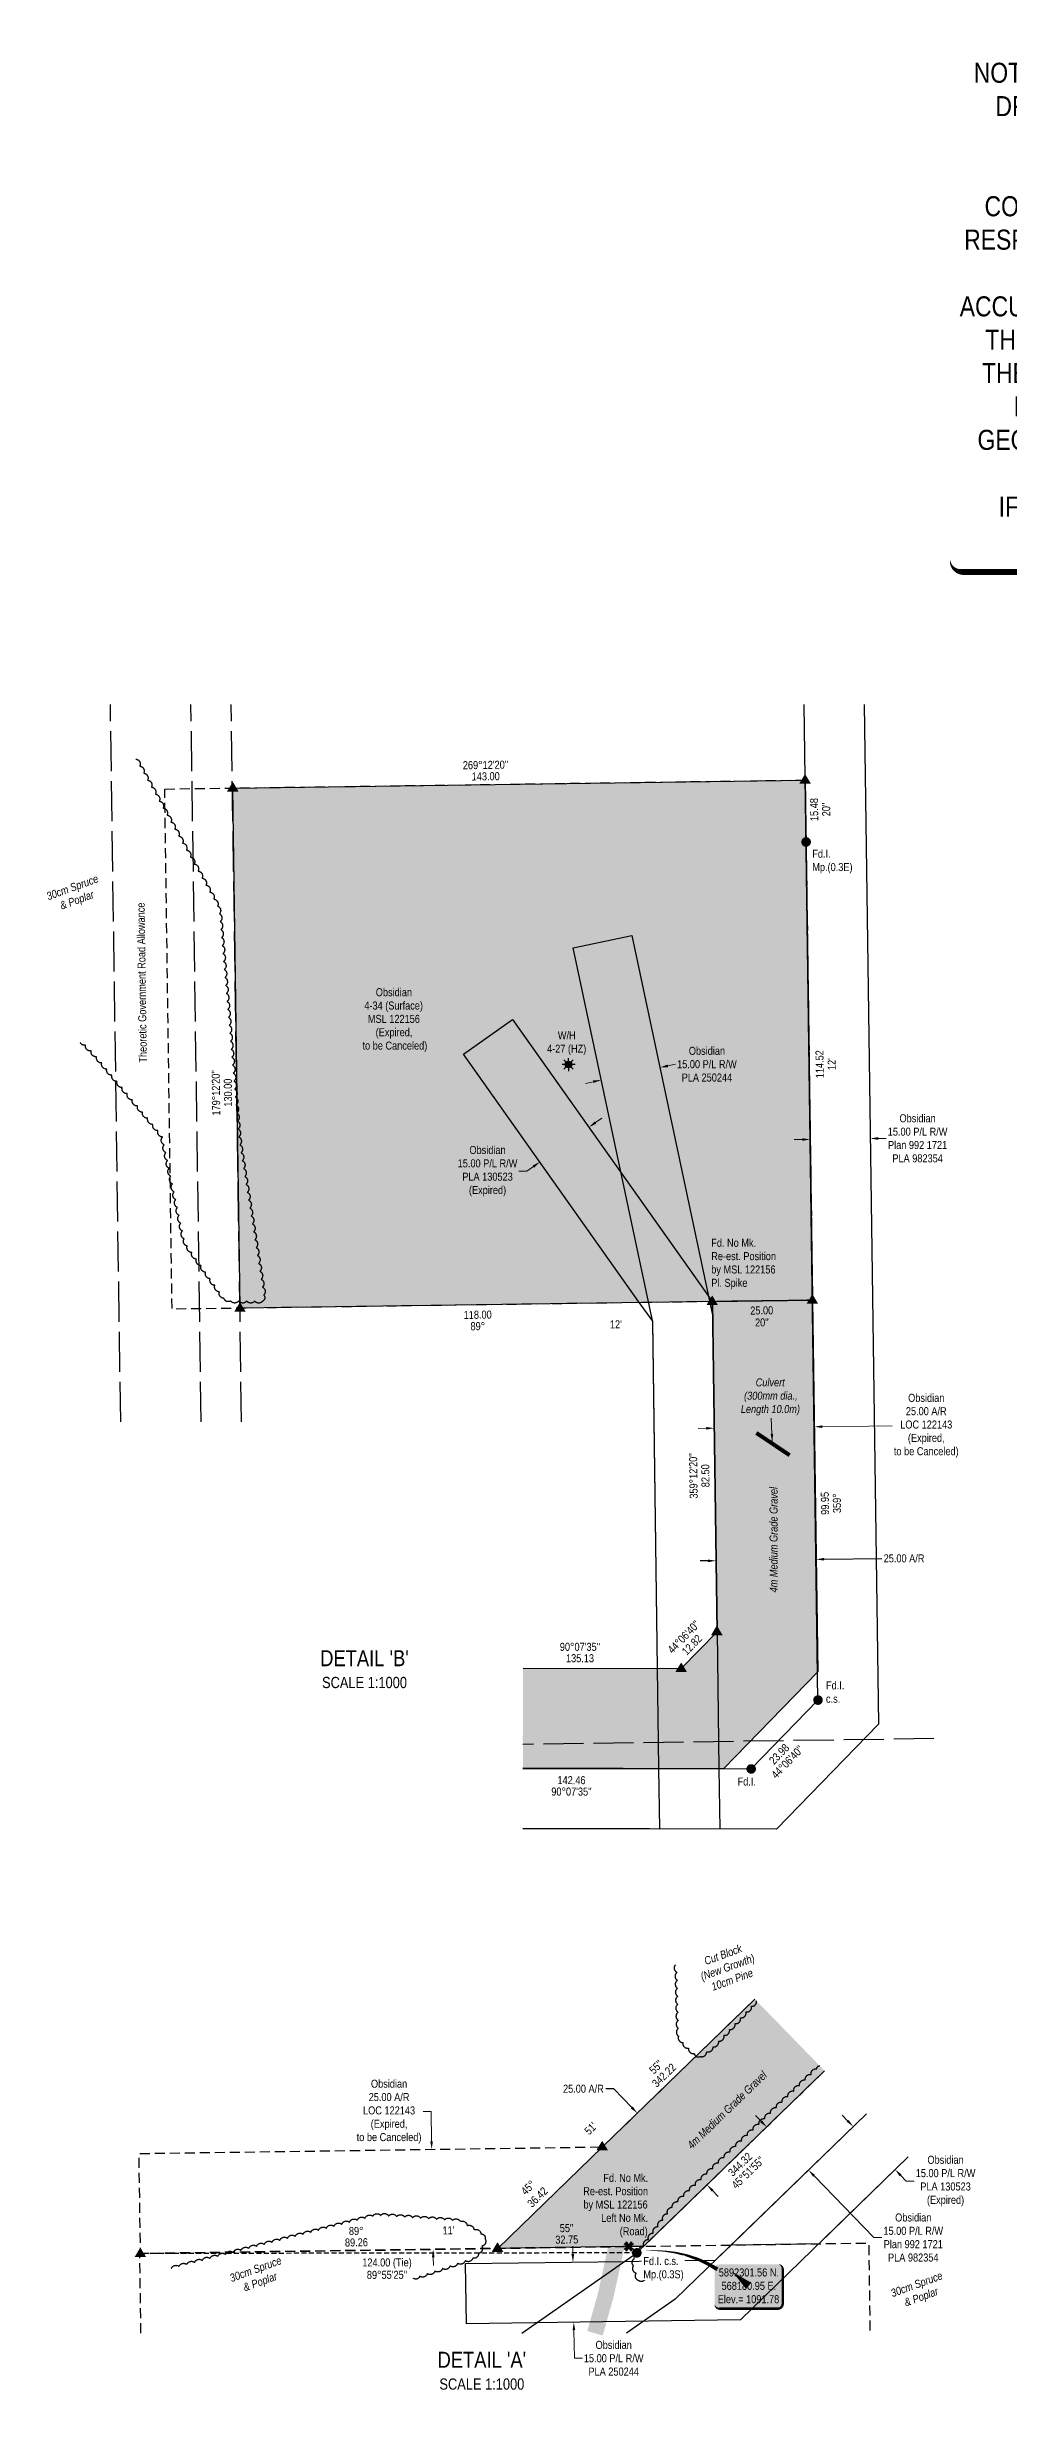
# Model space of a CAD drawing. Extents: x 566267 to 569350, y 5891344 to 5894279.
# Drawn here: x 566267 to 567468, y 5891344 to 5894279 of the extents above; entities that cross this region are included whole.
import ezdxf
from ezdxf.enums import TextEntityAlignment as Align

# ---------------------------------------------------------------- set-up
doc = ezdxf.new("R2010")
doc.units = 0
doc.header["$LTSCALE"] = 5
doc.header["$PDSIZE"] = 0.5
for name, pattern in [('0', [1, 1, 0]), ('foc-ACCESSROAD', [3.75, 2.5, -1.25]), ('foc-TIELINE', [1.875, 1.25, -0.625]), ('foc-UNSURVEYED', [12.5, 10, -2.5])]:
    doc.linetypes.add(name, pattern=pattern)
doc.layers.get('Defpoints').update_dxf_attribs({"color": 9})
for name, color, linetype, lineweight in [('AS-GENERAL', 48, 'Continuous', 18), ('C-AR-T', 13, 'Continuous', 9), ('C-RW-T', 13, 'Continuous', 9), ('C-WS-T', 13, 'Continuous', 9), ('T-TEXT', 48, 'Continuous', 18)]:
    doc.layers.add(name, color=color, linetype=linetype, lineweight=lineweight)
for name, color, linetype in [('AS-ROADS', 254, 'Continuous'), ('C-AR', 13, 'foc-ACCESSROAD'), ('C-RW', 13, 'Continuous'), ('C-WS', 13, 'foc-ACCESSROAD'), ('C-WS-S', 8, 'Continuous'), ('DETAIL-T', 7, 'Continuous'), ('L-BD', 7, 'Continuous'), ('L-BD1', 253, 'Continuous'), ('L-MON', 1, 'Continuous'), ('L-ROAD-T', 7, 'Continuous'), ('L-TIE', 7, 'foc-TIELINE'), ('L-USEC', 7, 'foc-UNSURVEYED'), ('P-PROPOSED', 10, 'Continuous'), ('P-PROPOSED-H', 21, 'Continuous'), ('P-TXT', 4, 'Continuous'), ('T-BUSH', 110, '0'), ('T-BUSH-T', 110, 'Continuous')]:
    doc.layers.add(name, color=color, linetype=linetype)
doc.layers.add('DISCLAIMER', color=7, linetype='Continuous', plot=False)
doc.styles.add('80', font='ARIALN.TTF', dxfattribs={"height": 10})
doc.styles.add('80CG', font='ARIALN.TTF', dxfattribs={"height": 10})
doc.styles.add('80L', font='ARIALN.TTF', dxfattribs={"height": 10})
doc.styles.add('80LS', font='ARIALNI.TTF', dxfattribs={"height": 10})
doc.dimstyles.new('Compass 5 000', dxfattribs={"dimscale": 5, "dimtxt": 9, "dimasz": 2, "dimexe": 0.2, "dimexo": 0.0625, "dimgap": 0.5, "dimtad": 0, "dimtih": 1, "dimtoh": 1, "dimzin": 0, "dimdsep": 46, "dimtxsty": '80CG', "dimcen": 0.1, "dimse1": 1, "dimse2": 1, "dimclrd": 256, "dimclrt": 256, "dimaunit": 1, "dimadec": 4, "dimazin": 0, "dimtfac": 0.06, "dimtofl": 0, "dimtmove": 0, "dimatfit": 1, "dimfxl": 0.2, "dimtolj": 1, "dimtzin": 0, "dimlwd": -1, "dimarcsym": 0})

# ---------------------------------------------------------------- blocks, each defined once
blk = doc.blocks.new('*U434')
h = blk.add_hatch(color=254)
edge = h.paths.add_edge_path()
edge.add_line((-36.5, -28.5), (36.5, -28.5))
edge.add_arc((36.5, -22.5), 6, 270, 360)
edge.add_line((42.5, -22.5), (42.5, 21))
edge.add_arc((36.5, 21), 6, 0, 90)
edge.add_line((36.5, 27), (-36.5, 27))
edge.add_arc((-36.5, 21), 6, 90, 180)
edge.add_line((-42.5, 21), (-42.5, -22.5))
edge.add_arc((-36.5, -22.5), 6, 180, 270)
at = {"color": 1, "flags": 128}
blk.add_lwpolyline([(-36.5, -28.5, 3, 3, 0), (36.5, -28.5, 3, 3, 0.414214), (42.5, -22.5, 3, 3, 0), (42.5, 21, 3, 0, 0.414214), (36.5, 27, 0, 0, 0), (-36.5, 27, 0, 0, 0.414214), (-42.5, 21, 0, 0, 0), (-42.5, -22.5, 0, 3, 0.414214)], format="xyseb", close=True, dxfattribs=at)
blk.add_lwpolyline([(-20.1, 17.4, 0, 10, 0), (0, 0, 5, 5, 0)], format="xyseb", dxfattribs=at)
at = {"color": 1, "style": '80'}
blk.add_attdef('ENTER_TEXT_001', (-36, -5), '', height=10, dxfattribs=at)
blk = doc.blocks.new('TRIA')
blk.add_hatch(color=255).paths.add_polyline_path([(-0.04, 1.52), (-1.47, -0.87), (1.39, -0.87)])
blk = doc.blocks.new('TRIAA')
blk.add_blockref('TRIA', (0, 0))
blk = doc.blocks.new('TRIB')
at = {"color": 1}
blk.add_lwpolyline([(-1.12, -0.67), (-0.04, 1.13), (1.04, -0.67)], close=True, dxfattribs=at)
blk = doc.blocks.new('TRIBB')
blk.add_blockref('TRIB', (0, 0))
blk = doc.blocks.new('TRICC')
for name in ['TRIAA', 'TRIBB']:
    blk.add_blockref(name, (0, 0))
blk = doc.blocks.new('plspike')
blk.add_blockref('TRICC', (0, 0))
blk = doc.blocks.new('STRIA')
blk.add_hatch(color=255).paths.add_polyline_path([(-0.04, 1.52), (-1.47, -0.87), (1.39, -0.87)])
blk = doc.blocks.new('STRIAA')
blk.add_blockref('STRIA', (0, 0))
blk = doc.blocks.new('STRIB')
at = {"color": 1}
blk.add_solid([(-1.12, -0.67), (-0.04, 1.13), (1.04, -0.67)], dxfattribs=at)
blk = doc.blocks.new('STRIBB')
blk.add_blockref('STRIB', (0, 0))
blk = doc.blocks.new('STRICC')
for name in ['STRIAA', 'STRIBB']:
    blk.add_blockref(name, (0, 0))
blk = doc.blocks.new('fdspike')
blk.add_blockref('STRICC', (0, 0))
blk = doc.blocks.new('TEMP')
h = blk.add_hatch(color=255)
h.dxf.hatch_style = 1
h.paths.add_polyline_path([(0, 0.25), (-0.67, 1.15), (-0.67, 0.67), (-1.15, 0.67), (-0.25, 0), (-1.15, -0.67), (-0.67, -0.67), (-0.67, -1.15), (0, -0.25), (0.67, -1.15), (0.67, -0.67), (1.15, -0.67), (0.25, 0), (1.15, 0.67), (0.67, 0.67), (0.67, 1.15)])
h.paths.add_polyline_path([(0.57, 0.85), (0.57, 0.57), (0.85, 0.57), (0.08, 0), (0.85, -0.57), (0.57, -0.57), (0.57, -0.85), (0, -0.08), (-0.57, -0.85), (-0.57, -0.57), (-0.85, -0.57), (-0.08, 0), (-0.85, 0.57), (-0.57, 0.57), (-0.57, 0.85), (0, 0.08)], flags=16)
h = blk.add_hatch(color=1)
h.dxf.hatch_style = 1
h.paths.add_polyline_path([(0, 0.08), (-0.57, 0.85), (-0.57, 0.57), (-0.85, 0.57), (-0.08, 0), (-0.85, -0.57), (-0.57, -0.57), (-0.57, -0.85), (0, -0.08), (0.57, -0.85), (0.57, -0.57), (0.85, -0.57), (0.08, 0), (0.85, 0.57), (0.57, 0.57), (0.57, 0.85)])
at = {"color": 1}
for p, q in [((-0.08, 0), (0.08, 0)), ((0, 0.08), (0, -0.08))]:
    blk.add_line(p, q, dxfattribs=at)
at = {"color": 255, "flags": 128}
blk.add_lwpolyline([(-0.25, 0), (-1.15, 0.67), (-0.67, 0.67), (-0.67, 1.15), (0, 0.25), (0.67, 1.15), (0.67, 0.67), (1.15, 0.67), (0.25, 0), (1.15, -0.67), (0.67, -0.67), (0.67, -1.15), (0, -0.25), (-0.67, -1.15), (-0.67, -0.67), (-1.15, -0.67)], close=True, dxfattribs=at)
at = {"color": 1, "flags": 128}
blk.add_lwpolyline([(-0.08, 0), (-0.85, 0.57), (-0.57, 0.57), (-0.57, 0.85), (0, 0.08), (0.57, 0.85), (0.57, 0.57), (0.85, 0.57), (0.08, 0), (0.85, -0.57), (0.57, -0.57), (0.57, -0.85), (0, -0.08), (-0.57, -0.85), (-0.57, -0.57), (-0.85, -0.57)], close=True, dxfattribs=at)
blk = doc.blocks.new('fdia')
at = {"color": 255, "const_width": 1}
blk.add_lwpolyline([(-0.5, 0, 1), (0.5, 0, 1)], format="xyb", close=True, dxfattribs=at)
blk = doc.blocks.new('Fdiaa')
blk.add_blockref('fdia', (0, 0))
blk = doc.blocks.new('fdib')
at = {"color": 1, "const_width": 1.6}
blk.add_lwpolyline([(-0.4, 0, 1), (0.4, 0, 1)], format="xyb", close=True, dxfattribs=at)
at = {"color": 1}
blk.add_circle((0, 0), 0.8, dxfattribs=at)
blk = doc.blocks.new('Fdibb')
blk.add_blockref('fdib', (0, 0))
blk = doc.blocks.new('fdicc')
for name in ['Fdibb', 'Fdiaa']:
    blk.add_blockref(name, (0, 0))
blk = doc.blocks.new('FDI')
blk.add_blockref('fdicc', (0, 0))
blk = doc.blocks.new('*D439')
at = {"layer": 'C-RW-T', "transparency": 16777216}
for p, q in [((567158.1, 5891688.6), (567151.1, 5891695.8)), ((567224.2, 5891620.5), (567299, 5891543.4)), ((567299, 5891543.4), (567309, 5891543.4))]:
    blk.add_line(p, q, dxfattribs=at)
for points in [[(567159.3, 5891689.8), (567156.9, 5891687.4), (567165.1, 5891681.4)], [(567225.4, 5891621.6), (567223, 5891619.3), (567217.3, 5891627.7)]]:
    blk.add_solid(points, dxfattribs=at)
at = {"layer": 'Defpoints', "color": 0, "transparency": 16777216}
for p in [(567164.4, 5891680.7), (567216.5, 5891627), (567217.3, 5891627.7)]:
    blk.add_point(p, dxfattribs=at)
at = {"layer": 'C-RW-T', "transparency": 16777216, "insert": (567348.1, 5891543.4), "char_height": 10, "attachment_point": 5, "style": '80CG'}
blk.add_mtext('\\A1;Obsidian\\P15.00 P/L R/W\\PPlan 992 1721\\PPLA 982354', dxfattribs=at)
blk = doc.blocks.new('GAS')
h = blk.add_hatch(color=255)
h.dxf.hatch_style = 1
edge = h.paths.add_edge_path()
edge.add_arc((0, 0), 0.9, 0, 360)
for p, q in [((-0.81, 0), (-1.62, 0)), ((-0.57, 0.57), (-1.14, 1.14)), ((0, 0.81), (0, 1.62)), ((0.57, 0.57), (1.14, 1.14)), ((1.62, 0), (0.81, 0)), ((-0.57, -0.57), (-1.14, -1.14)), ((0, -0.81), (0, -1.62)), ((1.14, -1.14), (0.57, -0.57))]:
    blk.add_line(p, q)
blk.add_circle((0, 0), 0.8)
blk = doc.blocks.new('*D440')
at = {"layer": 'Defpoints', "color": 0, "transparency": 16777216}
for p in [(567100.3, 5892507.3), (567225.1, 5892509), (567226.7, 5892390.4)]:
    blk.add_point(p, dxfattribs=at)
at = {"layer": 'P-TXT', "transparency": 16777216}
for p, q in [((567091.9, 5892388.6), (567081.9, 5892388.4)), ((567236.7, 5892390.6), (567308.9, 5892391.6))]:
    blk.add_line(p, q, dxfattribs=at)
for points in [[(567091.9, 5892390.2), (567091.9, 5892386.9), (567101.9, 5892388.7)], [(567236.7, 5892392.2), (567236.7, 5892388.9), (567226.7, 5892390.4)]]:
    blk.add_solid(points, dxfattribs=at)
at = {"layer": 'P-TXT', "transparency": 16777216, "insert": (567336.6, 5892391.6), "char_height": 10, "attachment_point": 5, "style": '80CG'}
blk.add_mtext('\\A1;25.00 A/R', dxfattribs=at)
blk = doc.blocks.new('*D442')
at = {"layer": 'C-RW-T', "transparency": 16777216}
for p, q in [((567209.5, 5892914.8), (567199.5, 5892914.6)), ((567304.4, 5892916.1), (567314.4, 5892916.2))]:
    blk.add_line(p, q, dxfattribs=at)
for points in [[(567209.4, 5892916.4), (567209.5, 5892913.1), (567219.5, 5892914.9)], [(567304.4, 5892917.8), (567304.4, 5892914.4), (567294.4, 5892916)]]:
    blk.add_solid(points, dxfattribs=at)
at = {"layer": 'Defpoints', "color": 0, "transparency": 16777216}
for p in [(567294.4, 5892916), (567220.4, 5892848.8), (567295.3, 5892849.8)]:
    blk.add_point(p, dxfattribs=at)
at = {"layer": 'C-RW-T', "transparency": 16777216, "insert": (567353.5, 5892916.2), "char_height": 10, "attachment_point": 5, "style": '80CG'}
blk.add_mtext('\\A1;Obsidian\\P15.00 P/L R/W\\PPlan 992 1721\\PPLA 982354', dxfattribs=at)
blk = doc.blocks.new('*D455')
at = {"layer": 'C-AR-T', "transparency": 16777216}
for p, q in [((567089.6, 5892554.1), (567079.6, 5892554)), ((567234.5, 5892556.1), (567321.8, 5892557.3))]:
    blk.add_line(p, q, dxfattribs=at)
for points in [[(567089.6, 5892555.8), (567089.6, 5892552.4), (567099.6, 5892554.2)], [(567234.5, 5892557.8), (567234.5, 5892554.5), (567224.5, 5892556)]]:
    blk.add_solid(points, dxfattribs=at)
at = {"layer": 'Defpoints', "color": 0, "transparency": 16777216}
for p in [(567224.5, 5892556), (567101.4, 5892421.8), (567226.4, 5892423.5)]:
    blk.add_point(p, dxfattribs=at)
at = {"layer": 'C-AR-T', "transparency": 16777216, "insert": (567364.3, 5892557.3), "char_height": 10, "attachment_point": 5, "style": '80CG'}
blk.add_mtext('\\A1;Obsidian\\P25.00 A/R\\PLOC 122143\\P(Expired, \\Pto be Canceled)', dxfattribs=at)
blk = doc.blocks.new('*D456')
at = {"layer": 'Defpoints', "color": 0, "transparency": 16777216}
for p in [(567002.2, 5891697.5), (567090.6, 5891609.2), (567089.2, 5891607.8)]:
    blk.add_point(p, dxfattribs=at)
at = {"layer": 'P-TXT', "transparency": 16777216}
for p, q in [((566974.1, 5891729.2), (566964.1, 5891729.2)), ((566996.6, 5891706), (566974.1, 5891729.2)), ((567097.6, 5891602), (567104.5, 5891594.8))]:
    blk.add_line(p, q, dxfattribs=at)
for points in [[(566997.8, 5891707.2), (566995.4, 5891704.8), (567003.6, 5891698.8)], [(567098.8, 5891603.1), (567096.4, 5891600.8), (567090.6, 5891609.2)]]:
    blk.add_solid(points, dxfattribs=at)
at = {"layer": 'P-TXT', "transparency": 16777216, "insert": (566936.3, 5891729.2), "char_height": 10, "attachment_point": 5, "style": '80CG'}
blk.add_mtext('\\A1;25.00 A/R', dxfattribs=at)
blk = doc.blocks.new('*D457')
at = {"layer": 'C-AR-T', "transparency": 16777216}
for p, q in [((566746.2, 5891700.7), (566736.2, 5891700.7)), ((566746.7, 5891663.6), (566746.2, 5891700.7)), ((566748.8, 5891518.7), (566749, 5891508.7))]:
    blk.add_line(p, q, dxfattribs=at)
for points in [[(566748.4, 5891663.6), (566745.1, 5891663.6), (566746.9, 5891653.6)], [(566750.5, 5891518.7), (566747.2, 5891518.7), (566748.7, 5891528.7)]]:
    blk.add_solid(points, dxfattribs=at)
at = {"layer": 'Defpoints', "color": 0, "transparency": 16777216}
for p in [(566651.1, 5891652.2), (566652.9, 5891527.3), (566748.7, 5891528.7)]:
    blk.add_point(p, dxfattribs=at)
at = {"layer": 'C-AR-T', "transparency": 16777216, "insert": (566693.7, 5891700.7), "char_height": 10, "attachment_point": 5, "style": '80CG'}
blk.add_mtext('\\A1;Obsidian\\P25.00 A/R\\PLOC 122143\\P(Expired, \\Pto be Canceled)', dxfattribs=at)
blk = doc.blocks.new('*D460')
at = {"layer": 'C-RW-T', "transparency": 16777216}
for p, q in [((567266.2, 5891689.1), (567259.3, 5891696.3)), ((567332.3, 5891621.2), (567339.3, 5891614)), ((567339.3, 5891614), (567349.3, 5891614))]:
    blk.add_line(p, q, dxfattribs=at)
for points in [[(567267.4, 5891690.3), (567265, 5891688), (567273.2, 5891682)], [(567333.5, 5891622.3), (567331.1, 5891620), (567325.4, 5891628.3)]]:
    blk.add_solid(points, dxfattribs=at)
at = {"layer": 'Defpoints', "color": 0, "transparency": 16777216}
for p in [(567254.6, 5891663.9), (567306.8, 5891610.2), (567325.4, 5891628.3)]:
    blk.add_point(p, dxfattribs=at)
at = {"layer": 'C-RW-T', "transparency": 16777216, "insert": (567388.4, 5891614), "char_height": 10, "attachment_point": 5, "style": '80CG'}
blk.add_mtext('\\A1;Obsidian\\P15.00 P/L R/W\\PPLA 130523\\P(Expired)', dxfattribs=at)
blk = doc.blocks.new('*D466')
at = {"layer": 'C-RW-T', "transparency": 16777216}
for p, q in [((566951.4, 5892935.9), (566959.5, 5892941.6)), ((566865.7, 5892875.2), (566855.7, 5892875.2)), ((566873.8, 5892881), (566865.7, 5892875.2))]:
    blk.add_line(p, q, dxfattribs=at)
for points in [[(566950.4, 5892937.2), (566952.3, 5892934.5), (566943.2, 5892930.1)], [(566872.9, 5892882.3), (566874.8, 5892879.6), (566882, 5892886.8)]]:
    blk.add_solid(points, dxfattribs=at)
at = {"layer": 'Defpoints', "color": 0, "transparency": 16777216}
for p in [(566951.5, 5892918.3), (566882, 5892886.8), (566890.3, 5892875)]:
    blk.add_point(p, dxfattribs=at)
at = {"layer": 'C-RW-T', "transparency": 16777216, "insert": (566816.6, 5892875.2), "char_height": 10, "attachment_point": 5, "style": '80CG'}
blk.add_mtext('\\A1;Obsidian\\P15.00 P/L R/W\\PPLA 130523\\P(Expired)', dxfattribs=at)
blk = doc.blocks.new('*D467')
at = {"layer": 'C-RW-T', "transparency": 16777216}
for p, q in [((567041.6, 5893006.8), (567051.4, 5893008.8)), ((566948.7, 5892987), (566938.9, 5892984.9))]:
    blk.add_line(p, q, dxfattribs=at)
for points in [[(566948.3, 5892988.6), (566949, 5892985.4), (566958.5, 5892989.1)], [(567041.3, 5893008.4), (567042, 5893005.1), (567031.8, 5893004.7)]]:
    blk.add_solid(points, dxfattribs=at)
at = {"layer": 'Defpoints', "color": 0, "transparency": 16777216}
for p in [(566958.6, 5892988.4), (567031.8, 5893004.7), (567032, 5893004.1)]:
    blk.add_point(p, dxfattribs=at)
at = {"layer": 'C-RW-T', "transparency": 16777216, "insert": (567090.5, 5893008.8), "char_height": 10, "attachment_point": 5, "style": '80CG'}
blk.add_mtext('\\A1;Obsidian\\P15.00 P/L R/W\\PPLA 250244', dxfattribs=at)
blk = doc.blocks.new('*D468')
at = {"layer": 'C-RW-T', "transparency": 16777216}
for p, q in [((566923.1, 5891522.7), (566923, 5891532.7)), ((566924.5, 5891427.8), (566925, 5891392.6)), ((566925, 5891392.6), (566935, 5891392.6))]:
    blk.add_line(p, q, dxfattribs=at)
for points in [[(566924.8, 5891522.8), (566921.4, 5891522.7), (566923.3, 5891512.7)], [(566926.1, 5891427.8), (566922.8, 5891427.7), (566924.3, 5891437.8)]]:
    blk.add_solid(points, dxfattribs=at)
at = {"layer": 'Defpoints', "color": 0, "transparency": 16777216}
for p in [(566936, 5891512.9), (566924.3, 5891437.8), (566937.1, 5891437.9)]:
    blk.add_point(p, dxfattribs=at)
at = {"layer": 'C-RW-T', "transparency": 16777216, "insert": (566974.1, 5891392.6), "char_height": 10, "attachment_point": 5, "style": '80CG'}
blk.add_mtext('\\A1;Obsidian\\P15.00 P/L R/W\\PPLA 250244', dxfattribs=at)
blk = doc.blocks.new('Disclaimer_Legal')
at = {"layer": 'DISCLAIMER', "color": 254, "flags": 128}
blk.add_lwpolyline([(-3613, -1105, 37.5, 37.5, 0), (4096, -1105, 37.5, 37.5, 0.414214), (4171, -1030, 37.5, 37.5, 0), (4171, 2079, 37.5, 0, 0.414214), (4096, 2154, 0, 0, 0), (-3613, 2154, 0, 0, 0.414214), (-3688, 2079, 0, 0, 0), (-3688, -1030, 0, 37.5, 0.414214)], format="xyseb", close=True, dxfattribs=at)
at = {"layer": 'DISCLAIMER', "color": 254, "insert": (242, 534), "char_height": 125, "width": 7717.57, "attachment_point": 5, "style": '80'}
blk.add_mtext('NOTICE TO THE CORPORATION, PERSON &/OR PERSONS REGARDING THIS COMPUTER AIDED DESIGN AND DRAFTING (CADD) FILES. ACCEPTANCE OF THE CADD DATA IS BASED ON THE FOLLOWING DISCLAIMER WHICH COVERS ALL CADD DATA RECIEVED FROM COMPASS GEOMATICS LTD.\\P{\\fArial Narrow|b1|i0|c0|p34;DISCLAIMER}\\PCOMPASS GEOMATICS LTD. MAKES NO REPRESENTATION OR WARRANTIES, EXPRESS OR IMPLIED, WITH RESPECT TO THE REUSE OF THE DATA PROVIDED HEREWITH, REGARDLESS OF ITS FORMAT OR THE MEANS OF ITS TRANSMISSION. THERE IS NO GUARANTEE OR REPRESENTATION TO THE USER AS TO THE ACCURACY, CURRENCY, SUITABILITY OR RELIABILITY OF THIS DATA FOR ANY PURPOSE. THE USER ACCEPTS THE DATA "AS IS", AND ASSUMES ALL RISKS ASSOCIATED WITH ITS USE. BY ACCEPTANCE OF THIS DATA, THE USER AGREES NOT TO TRANSMIT THIS DATA OR PROVIDE ACCESS OR ANY PART OF IT TO ANOTHER PARTY UNLESS THE USER SHALL INCLUDE WITH THE DATA A COPY OF THIS DISCLAIMER. COMPASS GEOMATICS LTD. ASSUMES NO RESPONSIBILITY FOR ACTUAL OR CONSEQUENTIAL DAMAGE AS A RESULT OF ANY USER\'S RELIANCE ON THIS DATA. THIS CADD FILE IS FOR ILLUSTRATION PURPOSES ONLY.\\PIF YOU REQUIRE MORE ACCURATE INFORMATION, PLEASE CONTACT DARCI ANGLEHART AT COMPASS GEOMATICS LTD. VIA EMAIL: darci.anglehart@compassgeomatics.ca OR CELL: 506-961-7292', dxfattribs=at)

msp = doc.modelspace()

# ---------------------------------------------------------------- hatches: boundary and pattern name
at = {"layer": 'P-PROPOSED-H'}
h = msp.add_hatch(color=256, dxfattribs=at)
h.dxf.hatch_style = 1
h.paths.add_polyline_path([(567213.227, 5893363.74), (567222.347, 5892714.11), (566507.782, 5892704.087), (566498.662, 5893353.717)])
h = msp.add_hatch(color=256, dxfattribs=at)
h.dxf.hatch_style = 1
h.paths.add_polyline_path([(566860.998, 5892254.4), (566860.722, 5892129.464), (567111.286, 5892129), (567228.786, 5892250.121), (567222.321, 5892714.006), (567097.397, 5892712.265), (567103.142, 5892300.035), (567058.517, 5892254.035)])
h = msp.add_hatch(color=256, dxfattribs=at)
h.dxf.hatch_style = 1
h.paths.add_polyline_path([(566960.073, 5891656.588), (566829.398, 5891529.873), (567011.6, 5891532.5), (567237.406, 5891751.613), (567150.309, 5891841.185)])

# ---------------------------------------------------------------- linework, layer by layer
at = {"layer": 'AS-GENERAL', "const_width": 5, "flags": 128}
msp.add_lwpolyline([(567152.247, 5892548.28), (567193.767, 5892520.465)], dxfattribs=at)
at = {"layer": 'AS-ROADS', "const_width": 19.99, "flags": 128}
for points in [[(567146.337, 5892813.74), (567171.167, 5892693.89), (567174.267, 5892512.195), (567175.882, 5892379.07), (567147.972, 5892247.52), (567102.807, 5892203.98), (567057.442, 5892186.08), (566894.612, 5892171.735), (566860.818, 5892172.97)], [(567202.678, 5891787.328), (567089.768, 5891676.433), (566998.923, 5891577.073), (566978.053, 5891534.488), (566963.788, 5891469.803), (566950.775, 5891423.832)]]:
    msp.add_lwpolyline(points, dxfattribs=at)
at = {"layer": 'C-AR', "flags": 128}
msp.add_lwpolyline([(567237.406, 5891751.613), (567011.6, 5891532.5), (566383.363, 5891523.443), (566381.562, 5891648.366), (566960.073, 5891656.588), (567150.309, 5891841.185)], dxfattribs=at)
at = {"layer": 'C-RW', "flags": 128}
for points in [[(567286.908, 5893457.966), (567304.545, 5892184.729), (567177.418, 5892053.593), (566860.555, 5892054.294)], [(566860.721, 5892129.255), (567145.752, 5892128.625), (567229.162, 5892214.665), (567211.939, 5893457.966)], [(566859.234, 5891423.832), (567003.043, 5891524.263), (567237.386, 5891751.634)], [(567289.645, 5891697.891), (567050.911, 5891466.26), (566990.158, 5891423.832)]]:
    msp.add_lwpolyline(points, dxfattribs=at)
at = {"layer": 'C-RW'}
for points in [[(567031.603, 5892053.915), (567030.554, 5892129.15), (567030.102, 5892161.589), (567028.813, 5892254.09), (567022.783, 5892686.791), (566923.357, 5893154.106), (566996.717, 5893169.705), (567097.63, 5892695.492), (567103.142, 5892300.035), (567105.056, 5892162.704), (567105.529, 5892128.714), (567106.574, 5892053.749)], [(566860.555, 5892054.294), (567031.603, 5892053.915), (567030.554, 5892129.15), (567030.102, 5892161.589), (567028.813, 5892254.09), (567022.769, 5892687.769), (567005.271, 5892712.495), (566786.75, 5893021.368), (566847.981, 5893064.686), (567097.398, 5892712.14), (567103.142, 5892300.035), (567105.056, 5892162.704), (567105.529, 5892128.714), (567106.574, 5892053.749)], [(567341.779, 5891644.276), (567132.363, 5891440.645), (566988.825, 5891438.676), (566790.293, 5891435.844), (566789.223, 5891510.836), (566789.223, 5891510.836), (566987.792, 5891513.669), (567023.695, 5891514.164), (567101.387, 5891515.235), (567122.274, 5891535.5), (567289.645, 5891697.891)], [(567341.779, 5891644.276), (567230.066, 5891535.649), (567120.804, 5891534.074), (567122.274, 5891535.5), (567289.645, 5891697.891)]]:
    msp.add_lwpolyline(points, dxfattribs=at)
at = {"layer": 'C-WS', "flags": 128}
msp.add_lwpolyline([(566413.687, 5893352.525), (567213.227, 5893363.74), (567222.347, 5892714.11), (566422.772, 5892702.85)], close=True, dxfattribs=at)
msp.add_lwpolyline([(566383.883, 5891423.832), (566382.496, 5891523.431), (567292.452, 5891536.548), (567294.016, 5891423.832)], dxfattribs=at)
at = {"layer": 'L-BD', "flags": 128}
msp.add_lwpolyline([(567009.377, 5891526.415, 0, 4.997, -0.16806887), (567103.602, 5891503.739, 0, 0, 0)], format="xyseb", dxfattribs=at)
at = {"layer": 'L-TIE', "flags": 128}
msp.add_lwpolyline([(567003.043, 5891524.263), (566383.363, 5891523.443)], dxfattribs=at)
at = {"layer": 'L-USEC'}
for p, q in [((566358.648, 5892562.27), (566345.832, 5893457.966)), ((566459.191, 5892562.27), (566446.374, 5893457.966)), ((566509.462, 5892562.27), (566496.646, 5893457.966)), ((567373.763, 5892166.517), (566860.787, 5892159.237))]:
    msp.add_line(p, q, dxfattribs=at)
at = {"layer": 'P-PROPOSED'}
msp.add_lwpolyline([(567213.227, 5893363.74), (567222.347, 5892714.11), (566507.782, 5892704.087), (566498.662, 5893353.717)], close=True, dxfattribs=at)
at = {"layer": 'P-PROPOSED', "flags": 128}
for points in [[(566860.998, 5892254.4), (567058.517, 5892254.035), (567103.142, 5892300.035), (567097.397, 5892712.265), (567222.321, 5892714.006), (567228.786, 5892250.121), (567111.286, 5892129), (566860.722, 5892129.464)], [(567237.406, 5891751.613), (567011.6, 5891532.5), (566829.398, 5891529.873), (566960.073, 5891656.588), (567150.309, 5891841.185)]]:
    msp.add_lwpolyline(points, dxfattribs=at)
at = {"layer": 'T-BUSH', "flags": 128}
for points in [[(566377.656, 5893389.768, -0.52056705), (566382.513, 5893381.032, -0.52056705), (566387.37, 5893372.297, -0.52056705), (566392.227, 5893363.561, -0.52056705), (566397.084, 5893354.826, -0.52056705), (566401.941, 5893346.09, -0.52056705), (566406.797, 5893337.355, -0.52056705), (566411.654, 5893328.619, -0.52056705), (566416.511, 5893319.884, -0.52056705), (566421.368, 5893311.148, -0.52056705), (566426.225, 5893302.413, -0.52056705), (566431.082, 5893293.677, -0.52056705), (566435.939, 5893284.942, -0.52056705), (566440.796, 5893276.206, -0.52056705), (566445.652, 5893267.471, -0.52056705), (566450.509, 5893258.735, -0.52056705), (566455.366, 5893250, -0.52056705), (566460.223, 5893241.264, -0.52056705), (566465.08, 5893232.529, -0.52056705), (566469.937, 5893223.793, -0.52056705), (566474.794, 5893215.058, -0.52056705), (566479.651, 5893206.322, -0.52056705), (566481.997, 5893196.819, -0.52056705), (566482.859, 5893186.861, -0.52056705), (566483.721, 5893176.903, -0.52056705), (566484.584, 5893166.946, -0.52056705), (566485.446, 5893156.988, -0.52056705), (566486.308, 5893147.031, -0.52056705), (566487.171, 5893137.073, -0.52056705), (566488.033, 5893127.115, -0.52056705), (566488.895, 5893117.158, -0.52056705), (566489.757, 5893107.2, -0.52056705), (566490.62, 5893097.242, -0.52056705), (566491.482, 5893087.285, -0.52056705), (566492.344, 5893077.327, -0.52056705), (566493.207, 5893067.369, -0.52056705), (566494.069, 5893057.412, -0.52056705), (566494.931, 5893047.454, -0.52056705), (566495.794, 5893037.497, -0.52056705), (566496.656, 5893027.539, -0.52056705), (566497.518, 5893017.581, -0.52056705), (566498.381, 5893007.624, -0.52056705), (566499.243, 5892997.666, -0.52056705), (566500.105, 5892987.708, -0.52056705), (566500.967, 5892977.751, -0.52056705), (566501.83, 5892967.793, -0.52056705), (566502.692, 5892957.836, -0.52056705), (566503.554, 5892947.878, -0.52056705), (566504.417, 5892937.92, -0.52056705), (566505.279, 5892927.963, -0.52056705), (566506.141, 5892918.005, -0.52056705), (566507.308, 5892908.085, -0.52056705), (566508.881, 5892898.214, -0.52056705), (566510.453, 5892888.344, -0.52056705), (566512.025, 5892878.473, -0.52056705), (566513.598, 5892868.603, -0.52056705), (566515.17, 5892858.732, -0.52056705), (566516.742, 5892848.862, -0.52056705), (566518.315, 5892838.992, -0.52056705), (566519.887, 5892829.121, -0.52056705), (566521.459, 5892819.251, -0.52056705), (566523.032, 5892809.38, -0.52056705), (566524.604, 5892799.51, -0.52056705), (566526.176, 5892789.639, -0.52056705), (566527.749, 5892779.769, -0.52056705), (566529.321, 5892769.898, -0.52056705), (566530.893, 5892760.028, -0.52056705), (566532.466, 5892750.157, -0.52056705), (566534.038, 5892740.287, -0.52056705), (566535.61, 5892730.417, -0.52056705), (566537.183, 5892720.546, -0.52056705), (566535.968, 5892713.061, -0.52056705), (566525.973, 5892713.092, -0.52056705), (566515.978, 5892713.123, -0.52056705), (566505.983, 5892713.154, -0.52056705), (566495.988, 5892713.185, -0.52056705), (566487.655, 5892716.402, -0.52056705), (566481.909, 5892724.58, -0.52056705), (566476.163, 5892732.758, -0.52056705), (566470.417, 5892740.936, -0.52056705), (566464.67, 5892749.114, -0.52056705), (566458.924, 5892757.292, -0.52056705), (566453.178, 5892765.469, -0.52056705), (566447.431, 5892773.647, -0.52056705), (566441.685, 5892781.825, -0.52056705), (566437.748, 5892790.79, -0.52056705), (566435.687, 5892800.57, -0.52056705), (566433.626, 5892810.35, -0.52056705), (566431.566, 5892820.13, -0.52056705), (566429.505, 5892829.91, -0.52056705), (566427.444, 5892839.69, -0.52056705), (566425.383, 5892849.471, -0.52056705), (566423.323, 5892859.251, -0.52056705), (566421.262, 5892869.031, -0.52056705), (566419.201, 5892878.811, -0.52056705), (566417.141, 5892888.591, -0.52056705), (566415.08, 5892898.371, -0.52056705), (566413.019, 5892908.151, -0.52056705), (566410.959, 5892917.932, -0.52056705), (566405.184, 5892925.947, -0.52056705), (566398.797, 5892933.635, -0.52056705), (566392.41, 5892941.323, -0.52056705), (566386.023, 5892949.011, -0.52056705), (566379.636, 5892956.699, -0.52056705), (566373.249, 5892964.386, -0.52056705), (566366.861, 5892972.074, -0.52056705), (566360.474, 5892979.762, -0.52056705), (566354.087, 5892987.45, -0.52056705), (566347.7, 5892995.138, -0.52056705), (566341.313, 5893002.825, -0.52056705), (566334.926, 5893010.513, -0.52056705), (566328.538, 5893018.201, -0.52056705), (566321.725, 5893025.501, -0.52056705), (566314.661, 5893032.572, -0.34212768), (566308.05, 5893036.058, -0.34212768)], [(567051.071, 5891883.816, 0.52056705), (567053.204, 5891874.677, 0.52056705), (567053.435, 5891864.685, 0.52056705), (567053.666, 5891854.692, 0.52056705), (567053.897, 5891844.7, 0.52056705), (567054.128, 5891834.708, 0.52056705), (567054.359, 5891824.716, 0.52056705), (567054.59, 5891814.723, 0.52056705), (567054.821, 5891804.731, 0.52056705), (567055.052, 5891794.739, 0.52056705), (567060.316, 5891786.967, 0.52056705), (567067.54, 5891780.059, 0.52056705), (567074.764, 5891773.152, 0.52056705), (567082.198, 5891769.567, 0.52056705), (567090.234, 5891775.51, 0.52056705), (567098.221, 5891781.508, 0.52056705), (567105.076, 5891788.781, 0.52056705), (567111.931, 5891796.055, 0.52056705), (567118.787, 5891803.328, 0.52056705), (567125.642, 5891810.602, 0.52056705), (567132.497, 5891817.875, 0.52056705), (567139.353, 5891825.149, 0.52056705), (567146.208, 5891832.422, 0.52056705), (567152.331, 5891838.918, 0.52056705)], [(567056.432, 5891518.045, -0.52056705), (567047.858, 5891512.908, -0.52056705), (567039.285, 5891507.771, -0.52056705), (567030.711, 5891502.633, -0.52056705), (567022.138, 5891497.496, -0.52056705), (567013.564, 5891492.359, -0.52056705), (567005.744, 5891489.345, -0.52056705), (567002.324, 5891498.737, -0.52056705), (566998.905, 5891508.128, -0.52056705), (566999.767, 5891516.903, -0.52056705), (567005.702, 5891524.945, -0.52056705), (567011.636, 5891532.987, -0.52056705), (567017.571, 5891541.029, -0.52056705), (567023.506, 5891549.072, -0.52056705), (567029.44, 5891557.114, -0.52056705), (567035.375, 5891565.156, -0.52056705), (567041.31, 5891573.199, -0.52056705), (567047.244, 5891581.241, -0.52056705), (567054.435, 5891588.178, -0.52056705), (567061.657, 5891595.087, -0.52056705), (567068.879, 5891601.997, -0.52056705), (567076.101, 5891608.907, -0.52056705), (567083.323, 5891615.816, -0.52056705), (567090.544, 5891622.726, -0.52056705), (567097.766, 5891629.635, -0.52056705), (567104.988, 5891636.545, -0.52056705), (567112.21, 5891643.454, -0.52056705), (567119.432, 5891650.364, -0.52056705), (567126.654, 5891657.274, -0.52056705), (567133.876, 5891664.183, -0.52056705), (567141.098, 5891671.093, -0.52056705), (567148.319, 5891678.002, -0.52056705), (567155.541, 5891684.912, -0.52056705), (567162.763, 5891691.822, -0.52056705), (567169.985, 5891698.731, -0.52056705), (567177.207, 5891705.641, -0.52056705), (567184.429, 5891712.55, -0.52056705), (567191.651, 5891719.46, -0.52056705), (567198.873, 5891726.37, -0.52056705), (567206.094, 5891733.279, -0.52056705), (567213.316, 5891740.189, -0.52056705), (567220.538, 5891747.098, -0.52056705), (567227.76, 5891754.008, -0.52056705), (567231.534, 5891757.618, -0.52056705)], [(566421.852, 5891504.736, -0.52056705), (566431.526, 5891507.25, -0.52056705), (566441.2, 5891509.764, -0.52056705), (566450.873, 5891512.278, -0.52056705), (566460.547, 5891514.792, -0.52056705), (566470.22, 5891517.306, -0.52056705), (566479.894, 5891519.82, -0.52056705), (566489.567, 5891522.334, -0.52056705), (566499.241, 5891524.848, -0.52056705), (566508.915, 5891527.361, -0.52056705), (566518.588, 5891529.875, -0.52056705), (566528.262, 5891532.389, -0.52056705), (566537.935, 5891534.903, -0.52056705), (566547.609, 5891537.417, -0.52056705), (566557.282, 5891539.931, -0.52056705), (566566.956, 5891542.445, -0.52056705), (566576.63, 5891544.959, -0.52056705), (566586.303, 5891547.473, -0.52056705), (566595.977, 5891549.987, -0.52056705), (566605.65, 5891552.501, -0.52056705), (566615.324, 5891555.015, -0.52056705), (566624.998, 5891557.529, -0.52056705), (566634.671, 5891560.043, -0.52056705), (566644.345, 5891562.557, -0.52056705), (566654.018, 5891565.071, -0.52056705), (566663.692, 5891567.584, -0.52056705), (566673.365, 5891570.098, -0.52056705), (566683.181, 5891571.078, -0.52056705), (566693.151, 5891570.376, -0.52056705), (566703.121, 5891569.674, -0.52056705), (566713.091, 5891568.972, -0.52056705), (566723.061, 5891568.27, -0.52056705), (566733.032, 5891567.569, -0.52056705), (566743.002, 5891566.867, -0.52056705), (566752.972, 5891566.165, -0.52056705), (566762.942, 5891565.463, -0.52056705), (566772.913, 5891564.761, -0.52056705), (566782.665, 5891563.372, -0.52056705), (566791.221, 5891558.205, -0.52056705), (566799.777, 5891553.039, -0.52056705), (566808.333, 5891547.873, -0.52056705), (566813.629, 5891541.702, -0.52056705), (566809.461, 5891532.617, -0.52056705), (566805.293, 5891523.533, -0.52056705), (566798.24, 5891517.648, -0.52056705), (566788.775, 5891514.437, -0.52056705), (566779.31, 5891511.226, -0.52056705), (566769.845, 5891508.015, -0.52056705), (566760.38, 5891504.804, -0.52056705), (566750.915, 5891501.593, -0.52056705), (566741.449, 5891498.382, -0.52056705), (566731.984, 5891495.171, -0.52056705), (566724.06, 5891492.483, -0.52056705)]]:
    msp.add_lwpolyline(points, format="xyb", dxfattribs=at)

# ---------------------------------------------------------------- block references
at = {"xscale": 0.2, "yscale": 0.2, "zscale": 0.2}
msp.add_blockref('Disclaimer_Legal', (568131.674, 5893844.76), dxfattribs=at)
at = {"layer": 'C-WS-S', "xscale": 4.997449749999987, "yscale": 4.997449749999987, "zscale": 24.99999999999993}
msp.add_blockref('GAS', (566917.727, 5893008.4), dxfattribs=at)
at = {"layer": 'DETAIL-T'}
ref = msp.add_blockref('*U434', (567142.605, 5891483.059), dxfattribs=at)
ref.add_attrib('ENTER_TEXT_001', '5892301.56 N.', (567105.285, 5891494.831), dxfattribs={"layer": '0', "color": 1, "height": 10, "style": '80'})
ref.add_attrib('ENTER_TEXT_002', '568180.95 E.', (567108.785, 5891478.123), dxfattribs={"layer": '0', "color": 1, "height": 10, "style": '80'})
ref.add_attrib('ENTER_TEXT_003', 'Elev.= 1091.78', (567104.03, 5891461.416), dxfattribs={"layer": '0', "color": 1, "height": 10, "style": '80'})
at = {"layer": 'L-MON', "xscale": 4.997449749999987, "yscale": 4.997449749999987}
for name, p, zscale in [('fdspike', (567213.227, 5893363.74), 24.99999999999993), ('plspike', (566498.662, 5893353.717), 24.99999999999993), ('FDI', (567214.317, 5893286.34), 24.99999999999993), ('FDI', (567214.322, 5893286.395), 24.99999999999993), ('plspike', (566507.782, 5892704.087), 24.99999999999993), ('plspike', (567097.397, 5892712.265), 24.99999999999993), ('fdspike', (567222.347, 5892714.11), 24.99999999999993), ('plspike', (567103.142, 5892300.035), 24.99999999999993), ('plspike', (567058.517, 5892254.035), 24.99999999999993), ('FDI', (567229.162, 5892214.665), 24.99999999999993), ('FDI', (567145.752, 5892128.625), 24.99999999999993), ('plspike', (566960.073, 5891656.588), 24.99999999999993), ('fdspike', (566383.363, 5891523.443), 24.99999999999993), ('plspike', (566829.398, 5891529.873), 24.99999999999993), ('TEMP', (566993.048, 5891532.232), 24.98724874999995), ('FDI', (567003.043, 5891524.263), 24.99999999999993)]:
    msp.add_blockref(name, p, dxfattribs=dict(at, zscale=zscale))

# ---------------------------------------------------------------- texts
at = {"layer": 'C-WS', "insert": (566657.297, 5893103.746), "char_height": 9.99487, "width": 83.42689, "attachment_point": 1, "style": '80L'}
msp.add_mtext('\\pi19.80791;Obsidian\\P\\pi5.53488;4-34 (Surface)\\P\\pi9.94599;MSL 122156\\P\\pi19.6511;(Expired,\\P\\pi0.04997; to be Canceled)', dxfattribs=at)
at = {"layer": 'C-WS-T', "insert": (566890.763, 5893049.856), "char_height": 9.9949, "attachment_point": 1, "style": '80L'}
msp.add_mtext_dynamic_manual_height_columns('\\pi13.63316;W/H\\P\\pi0.12709;4-27 (HZ)', width=48.40832, gutter_width=50, heights=[0], dxfattribs=at)
at = {"layer": 'DETAIL-T', "color": 3, "char_height": 19.9898, "width": 229.52126, "attachment_point": 5, "style": '80CG'}
for s, insert in [("DETAIL 'B'\\P{\\H0.7x;SCALE 1:1000}", (566663.031, 5892253.192)), ("DETAIL 'A'\\P{\\H0.7x;SCALE 1:1000}", (566809.535, 5891376.994))]:
    msp.add_mtext(s, dxfattribs=dict(at, insert=insert))
at = {"layer": 'L-BD', "style": '80L'}
for s, rotation, p in [('23.98', 45.8892, (567180.656, 5892147.265)), ("44°06'40''", 45.8892, (567190.882, 5892137.352)), ('142.46', 359.8732, (566921.44, 5892114.649)), ("90°07'35''", 359.8732, (566921.408, 5892100.406)), ('344.32', 44.1349, (567131.864, 5891634.774)), ("45°51'55''", 44.1349, (567141.782, 5891624.552)), ('89°', 0.8259, (566652.713, 5891551.634)), ("11'", 0.8259, (566767.882, 5891552.375)), ("55''", 0.8259, (566915.339, 5891555.155)), ('89.26', 0.8259, (566652.919, 5891537.393)), ('32.75', 0.8259, (566915.545, 5891540.913)), ('124.00 (Tie)', 0.151617, (566691.13, 5891511.096)), ("89°55'25''", 0.151617, (566691.167, 5891496.853))]:
    msp.add_text(s, height=9.9949, rotation=rotation, dxfattribs=at).set_placement(p, align=Align.MIDDLE)
at = {"layer": 'L-BD1', "style": '80L'}
for s, rotation, p in [("269°12'20''", 0.8036, (566814.149, 5893382.607)), ('143.00', 0.8036, (566814.348, 5893368.366)), ('15.48', 90.8068, (567224.333, 5893326.827)), ("20''", 90.8068, (567239.324, 5893327.038)), ('114.52', 90.804, (567231.204, 5893008.812)), ("179°12'20''", 90.8012, (566477.563, 5892973.076)), ('130.00', 90.8012, (566492.554, 5892973.285)), ("12'", 90.804, (567246.194, 5893009.023)), ('118.00', 0.7996, (566804.308, 5892695.913)), ('25.00', 0.846, (567158.876, 5892701.347)), ('89°', 0.7996, (566804.507, 5892681.672)), ("12'", 0.7996, (566976.853, 5892683.992)), ("20''", 0.846, (567159.097, 5892686.356)), ("359°12'20''", 90.7984, (567073.558, 5892494.612)), ('82.50', 90.7984, (567088.549, 5892494.821)), ('99.95', 90.7818, (567237.784, 5892460.358)), ('359°', 90.7818, (567252.775, 5892460.563)), ("44°06'40''", 45.8692, (567061.507, 5892293.538)), ("90°07'35''", 359.8939, (566932.063, 5892281.202)), ('12.82', 45.8692, (567071.73, 5892283.621)), ('135.13', 359.8939, (566932.036, 5892266.959)), ("55''", 44.1381, (567027.025, 5891756.297)), ('342.22', 44.1381, (567036.943, 5891746.076))]:
    msp.add_text(s, height=9.9949, rotation=rotation, dxfattribs=at).set_placement(p, align=Align.MIDDLE)
at = {"layer": 'L-BD1', "char_height": 9.9949, "width": 45.38859, "attachment_point": 2, "rotation": 44.118562, "style": '80L'}
for s, insert in [("51'", (566941.845, 5891683.226)), ('45°\\P36.42', (566863.855, 5891609.35))]:
    msp.add_mtext(s, dxfattribs=dict(at, insert=insert))
at = {"layer": 'L-MON', "char_height": 9.9949, "attachment_point": 1, "style": '80L'}
for s, width, insert in [('Fd.I.\\PMp.(0.3E)', 19.66061, (567222.028, 5893276.707)), ('Fd. No Mk.\\PRe-est. Position\\Pby MSL 122156\\PPl. Spike', 80.16139, (567095.902, 5892790.785)), ('Fd.I.\\Pc.s.', 19.66061, (567239.144, 5892237.992)), ('Fd.I.', 19.66061, (567128.797, 5892117.945)), ('\\pi55.61194;Fd. No Mk.\\P\\pi30.52243;Re-est. Position\\P\\pi30.72696;by MSL 122156\\P\\pi52.91209;Left No Mk.\\P\\pi76.05854;(Road)', 109.66349, (566905.585, 5891622.948))]:
    msp.add_mtext_dynamic_manual_height_columns(s, width=width, gutter_width=50, heights=[0], dxfattribs=dict(at, insert=insert))
at = {"layer": 'L-ROAD-T', "style": '80L'}
msp.add_text('Theoretic Government Road Allowance', height=10, rotation=90.81979, dxfattribs=at).set_placement((566384.96, 5893110.743), align=Align.MIDDLE_CENTER)
at = {"layer": 'T-BUSH-T', "char_height": 9.9949, "attachment_point": 2, "rotation": 20, "style": '80LS'}
for s, insert, width in [('30cm Spruce \\P& Poplar', (566296.591, 5893234.378), 67.27576), ('{\\C48;Cut Block\\P(New Growth)}\\P10cm Pine', (567108.856, 5891901.439), 114.72062), ('30cm Spruce \\P& Poplar', (566525.345, 5891508.644), 67.27576), ('30cm Spruce \\P& Poplar', (567350.595, 5891489.771), 67.27576)]:
    msp.add_mtext(s, dxfattribs=dict(at, insert=insert, width=width))
at = {"layer": 'T-TEXT', "style": '80LS'}
for rotation, p in [(89.969997, (567173.675, 5892414.99)), (44.134927, (567115.542, 5891702.733))]:
    msp.add_text('4m Medium Grade Gravel', height=9.9949, rotation=rotation, dxfattribs=at).set_placement(p, align=Align.MIDDLE_CENTER)
at = {"layer": 'T-TEXT', "insert": (567117.736, 5892616.461), "char_height": 9.9949, "attachment_point": 1, "style": '80L'}
msp.add_mtext_dynamic_manual_height_columns('\\pi33.6691;{\\fArial Narrow|b0|i1|c0|p34;Culvert\\P\\pi19.1574;(300mm dia., \\P\\pi15.10422;Length 10.0m) }', width=103.00894, gutter_width=50, heights=[0], dxfattribs=at)

# ---------------------------------------------------------------- dimensions: what is measured, and where the dimension line sits
at = {"layer": 'C-AR-T'}
for base, p1, p2, angle, picture, middle in [((567224.523, 5892555.981), (567101.445, 5892421.771), (567226.369, 5892423.512), 0.798445, '*D455', (567364.276, 5892557.337)), ((566748.691, 5891528.71), (566651.085, 5891652.197), (566652.885, 5891527.329), 270.825914, '*D457', (566693.732, 5891700.709))]:
    dim = msp.add_linear_dim(base=base, p1=p1, p2=p2, angle=angle, text='Obsidian\\P25.00 A/R\\PLOC 122143\\P(Expired, \\Pto be Canceled)', dimstyle='Compass 5 000', dxfattribs=at)
    dim.commit()
    dim.dimension.update_dxf_attribs({"geometry": picture, "text_midpoint": middle, "dimtype": 161})
at = {"layer": 'C-RW-T'}
for p1, p2, distance, text, picture, middle in [((566958.604, 5892988.439), (567031.968, 5893004.051), 0.639, 'Obsidian\\P15.00 P/L R/W\\PPLA 250244', '*D467', (567090.483, 5893008.839)), ((567220.378, 5892848.803), (567295.332, 5892849.841), 66.125, 'Obsidian\\P15.00 P/L R/W\\PPlan 992 1721\\PPLA 982354', '*D442', (567353.5, 5892916.237))]:
    dim = msp.add_aligned_dim(p1=p1, p2=p2, distance=distance, text=text, dimstyle='Compass 5 000', dxfattribs=at)
    dim.commit()
    dim.dimension.update_dxf_attribs({"geometry": picture, "text_midpoint": middle})
at = {"layer": 'C-RW-T', "color": 6}
dim = msp.add_aligned_dim(p1=(566951.522, 5892918.333), p2=(566890.293, 5892875.014), distance=-14.391, text='Obsidian\\P15.00 P/L R/W\\PPLA 130523\\P(Expired)', dimstyle='Compass 5 000', dxfattribs=at)
dim.commit()
dim.dimension.update_dxf_attribs({"geometry": '*D466', "text_midpoint": (566816.568, 5892875.211)})
at = {"layer": 'C-RW-T'}
for base, p1, p2, angle, text, picture, middle in [((567325.37, 5891628.321), (567254.595, 5891663.885), (567306.766, 5891610.231), 314.197731, 'Obsidian\\P15.00 P/L R/W\\PPLA 130523\\P(Expired)', '*D460', (567388.399, 5891613.982)), ((567217.25, 5891627.651), (567164.368, 5891680.74), (567216.543, 5891626.965), 314.134927, 'Obsidian\\P15.00 P/L R/W\\PPlan 992 1721\\PPLA 982354', '*D439', (567348.068, 5891543.413)), ((566924.322, 5891437.756), (566936.005, 5891512.93), (566937.075, 5891437.938), 270.817451, 'Obsidian\\P15.00 P/L R/W\\PPLA 250244', '*D468', (566974.053, 5891392.572))]:
    dim = msp.add_linear_dim(base=base, p1=p1, p2=p2, angle=angle, text=text, dimstyle='Compass 5 000', dxfattribs=at)
    dim.commit()
    dim.dimension.update_dxf_attribs({"geometry": picture, "text_midpoint": middle, "dimtype": 161})
at = {"layer": 'P-TXT'}
for base, p1, p2, angle, picture, middle in [((567226.727, 5892390.419), (567100.253, 5892507.311), (567225.084, 5892509.04), 0.793619, '*D440', (567336.624, 5892391.557)), ((567090.602, 5891609.16), (567002.189, 5891697.456), (567089.193, 5891607.793), 314.138147, '*D456', (566936.337, 5891729.249))]:
    dim = msp.add_linear_dim(base=base, p1=p1, p2=p2, angle=angle, text='25.00 A/R', dimstyle='Compass 5 000', dxfattribs=at)
    dim.commit()
    dim.dimension.update_dxf_attribs({"geometry": picture, "text_midpoint": middle, "dimtype": 161})

# ---------------------------------------------------------------- leaders
at = {"layer": 'T-TEXT'}
msp.add_leader([(567172.007, 5892537.145), (567170.851, 5892566.641)], dimstyle='Compass 5 000', dxfattribs=at)

# ---------------------------------------------------------------- next in the draw order: texts
at = {"layer": 'L-MON', "insert": (567011.137, 5891519.175), "char_height": 10, "attachment_point": 1, "style": '80L', "bg_fill": 3, "box_fill_scale": 1.2, "bg_fill_color": 256, "bg_fill_transparency": 0}
msp.add_mtext_dynamic_manual_height_columns('Fd.I. c.s.\\PMp.(0.3S)', width=49.72291, gutter_width=50, heights=[0], dxfattribs=at)

doc.saveas('drawing.dxf')
